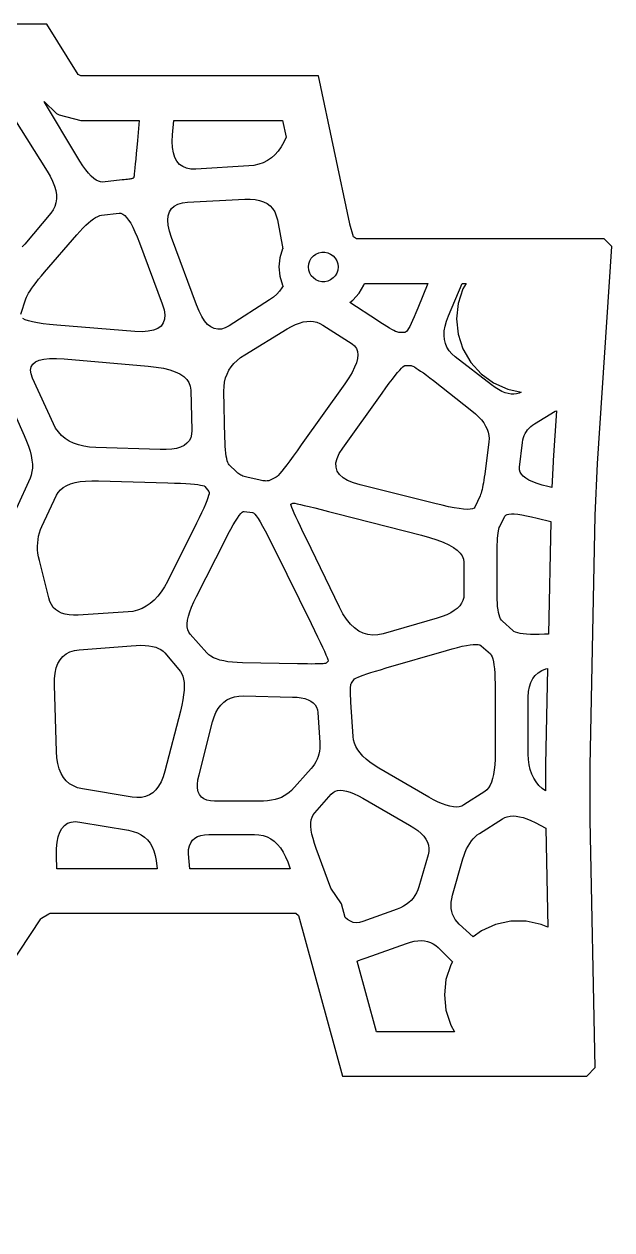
# Model space of a CAD drawing. Header units: metres. Extents: x -82 to 30, y -62 to 41.
# Drawn here: x -9.4 to 30.3, y -41 to 40.4 of the extents above; entities that cross this region are included whole.
import ezdxf

# ---------------------------------------------------------------- set-up
doc = ezdxf.new("R2010")
doc.units = ezdxf.units.M

msp = doc.modelspace()

# ---------------------------------------------------------------- linework, layer by layer
for p, q in [((-7.87456, 40.3876), (-23.3865, 40.3876)), ((-5.76094, 36.9821), (-7.87456, 40.3876)), ((-5.591, 36.8876), (-5.76094, 36.9821)), ((10.4668, 36.8876), (-5.591, 36.8876)), ((12.5668, 26.9074), (10.4668, 36.8876)), ((-8.05705, 35.159), (-7.21927, 34.3604)), ((-8.03499, 35.12), (-8.05705, 35.159)), ((-5.86499, 31.48), (-8.03499, 35.12)), ((-7.21927, 34.3604), (-7.04933, 34.2659)), ((-7.04933, 34.2659), (-5.591, 33.8876)), ((-10.1, 34.035), (-7.85999, 30.465)), ((-5.591, 33.8876), (-1.65363, 33.8876)), ((-1.65363, 33.8876), (-1.76999, 32.53)), ((0.609985, 32.915), (0.694565, 33.8876)), ((0.694565, 33.8876), (8.03233, 33.8876)), ((8.03233, 33.8876), (8.26918, 32.762)), ((0.587982, 32.4573), (0.609985, 32.915)), ((8.26918, 32.762), (8.11749, 32.4214)), ((-1.81018, 32.0642), (-1.84697, 31.6467)), ((-1.76999, 32.53), (-1.81018, 32.0642)), ((0.605759, 32.0498), (0.587982, 32.4573)), ((0.663589, 31.6929), (0.605759, 32.0498)), ((7.73947, 31.8195), (7.51894, 31.571)), ((7.93893, 32.103), (7.73947, 31.8195)), ((8.11749, 32.4214), (7.93893, 32.103)), ((-5.65211, 31.1349), (-5.86499, 31.48)), ((-5.44786, 30.8276), (-5.65211, 31.1349)), ((-1.90999, 30.9564), (-1.93625, 30.6837)), ((-1.88019, 31.2774), (-1.90999, 30.9564)), ((-1.84697, 31.6467), (-1.88019, 31.2774)), ((0.7612, 31.3862), (0.663589, 31.6929)), ((0.898743, 31.13), (0.7612, 31.3862)), ((1.0762, 30.9242), (0.898743, 31.13)), ((1.29358, 30.7688), (1.0762, 30.9242)), ((6.42697, 30.927), (6.10144, 30.8535)), ((6.73145, 31.0355), (6.42697, 30.927)), ((7.015, 31.1789), (6.73145, 31.0355)), ((7.2775, 31.3575), (7.015, 31.1789)), ((7.51894, 31.571), (7.2775, 31.3575)), ((-7.85999, 30.465), (-7.65587, 30.1154)), ((-7.65587, 30.1154), (-7.49181, 29.7804)), ((-5.25182, 30.5581), (-5.44786, 30.8276)), ((-5.06422, 30.3264), (-5.25182, 30.5581)), ((-4.88499, 30.1325), (-5.06422, 30.3264)), ((-4.71423, 29.9764), (-4.88499, 30.1325)), ((-1.99394, 30.1556), (-2.00624, 30.0762)), ((-1.97821, 30.2833), (-1.99394, 30.1556)), ((-1.95894, 30.4594), (-1.97821, 30.2833)), ((-1.93625, 30.6837), (-1.95894, 30.4594)), ((1.55075, 30.6638), (1.29358, 30.7688)), ((1.84798, 30.6092), (1.55075, 30.6638)), ((2.185, 30.605), (1.84798, 30.6092)), ((5.75499, 30.815), (2.185, 30.605)), ((6.10144, 30.8535), (5.75499, 30.815)), ((-7.49181, 29.7804), (-7.36754, 29.4601)), ((-7.36754, 29.4601), (-7.28317, 29.1545)), ((-4.5518, 29.8581), (-4.71423, 29.9764)), ((-4.39786, 29.7776), (-4.5518, 29.8581)), ((-4.25212, 29.7349), (-4.39786, 29.7776)), ((-4.11499, 29.73), (-4.25212, 29.7349)), ((-2.78499, 29.87), (-4.11499, 29.73)), ((-2.65825, 29.8837), (-2.78499, 29.87)), ((-2.54424, 29.8967), (-2.65825, 29.8837)), ((-2.44264, 29.9088), (-2.54424, 29.8967)), ((-2.35378, 29.9204), (-2.44264, 29.9088)), ((-2.2775, 29.9312), (-2.35378, 29.9204)), ((-2.21378, 29.9414), (-2.2775, 29.9312)), ((-2.16264, 29.9508), (-2.21378, 29.9414)), ((-2.12424, 29.9595), (-2.16264, 29.9508)), ((-2.09825, 29.9676), (-2.12424, 29.9595)), ((-2.08499, 29.975), (-2.09825, 29.9676)), ((-2.015, 30.045), (-2.08499, 29.975)), ((-2.00624, 30.0762), (-2.015, 30.045)), ((-7.28317, 29.1545), (-7.23874, 28.8637)), ((-7.23424, 28.5876), (-7.2695, 28.3262)), ((-7.23874, 28.8637), (-7.23424, 28.5876)), ((1.625, 28.365), (5.47499, 28.575)), ((5.47499, 28.575), (5.84358, 28.5799)), ((5.84358, 28.5799), (6.17923, 28.5526)), ((6.17923, 28.5526), (6.48193, 28.4931)), ((6.48193, 28.4931), (6.75182, 28.4014)), ((-7.45995, 27.8474), (-7.61499, 27.63)), ((-7.34483, 28.0794), (-7.45995, 27.8474)), ((-7.2695, 28.3262), (-7.34483, 28.0794)), ((0.31044, 27.4579), (0.391235, 27.7175)), ((0.391235, 27.7175), (0.52742, 27.9338)), ((0.52742, 27.9338), (0.718826, 28.1067)), ((0.718826, 28.1067), (0.965591, 28.2362)), ((0.965591, 28.2362), (1.26761, 28.3223)), ((1.26761, 28.3223), (1.625, 28.365)), ((6.75182, 28.4014), (6.98874, 28.2775)), ((6.98874, 28.2775), (7.19287, 28.1214)), ((7.19287, 28.1214), (7.36389, 27.9331)), ((7.36389, 27.9331), (7.50212, 27.7126)), ((7.50212, 27.7126), (7.60753, 27.4599)), ((-7.61499, 27.63), (-9.36499, 25.53)), ((-5.2581, 26.8089), (-5.07544, 26.9776)), ((-5.07544, 26.9776), (-4.9025, 27.1225)), ((-4.9025, 27.1225), (-4.73938, 27.2436)), ((-4.73938, 27.2436), (-4.58612, 27.3408)), ((-4.58612, 27.3408), (-4.44257, 27.4144)), ((-4.44257, 27.4144), (-4.30885, 27.4642)), ((-4.30885, 27.4642), (-4.185, 27.49)), ((-4.185, 27.49), (-2.995, 27.63)), ((-2.995, 27.63), (-2.87427, 27.6226)), ((-2.87427, 27.6226), (-2.74998, 27.5726)), ((-2.74998, 27.5726), (-2.6223, 27.4799)), ((-2.6223, 27.4799), (-2.49104, 27.3444)), ((-2.49104, 27.3444), (-2.35625, 27.1662)), ((-2.35625, 27.1662), (-2.21802, 26.9454)), ((-2.21802, 26.9454), (-2.07625, 26.6819)), ((0.284882, 27.1546), (0.31044, 27.4579)), ((0.314545, 26.8082), (0.284882, 27.1546)), ((7.60753, 27.4599), (7.67999, 27.175)), ((7.67999, 27.175), (8.04281, 25.2248)), ((12.5705, 26.8926), (12.5668, 26.9074)), ((12.8218, 26.0316), (12.5705, 26.8926)), ((-8.03499, 23.64), (-5.86499, 26.16)), ((-5.86499, 26.16), (-5.65294, 26.4001)), ((-5.65294, 26.4001), (-5.45059, 26.6164)), ((-5.45059, 26.6164), (-5.2581, 26.8089)), ((-2.07625, 26.6819), (-1.93105, 26.3756)), ((-1.93105, 26.3756), (-1.7823, 26.0267)), ((0.399582, 26.4183), (0.314545, 26.8082)), ((0.539993, 25.985), (0.399582, 26.4183)), ((-9.36499, 25.53), (-9.55011, 25.3532)), ((-1.7823, 26.0267), (-1.62999, 25.635)), ((-1.62999, 25.635), (-0.089996, 21.505)), ((2.21999, 21.435), (0.539993, 25.985)), ((13.0138, 25.8876), (12.8218, 26.0316)), ((29.7474, 25.8876), (13.0138, 25.8876)), ((29.2907, 10.7334), (30.2634, 25.387)), ((30.2634, 25.387), (29.7474, 25.8876)), ((7.845, 24.6214), (7.77944, 23.9977)), ((8.0388, 25.2179), (7.845, 24.6214)), ((8.04281, 25.2248), (8.0388, 25.2179)), ((9.86589, 24.4044), (9.97042, 24.5855)), ((9.97042, 24.5855), (10.1103, 24.7408)), ((10.1103, 24.7408), (10.2794, 24.8637)), ((10.2794, 24.8637), (10.4704, 24.9487)), ((10.4704, 24.9487), (10.6749, 24.9922)), ((10.6749, 24.9922), (10.884, 24.9922)), ((10.884, 24.9922), (11.0885, 24.9487)), ((11.0885, 24.9487), (11.2794, 24.8637)), ((11.2794, 24.8637), (11.4486, 24.7408)), ((11.4486, 24.7408), (11.5885, 24.5855)), ((11.5885, 24.5855), (11.693, 24.4044)), ((-8.24294, 23.3954), (-8.03499, 23.64)), ((7.77944, 23.9977), (7.845, 23.3739)), ((9.77944, 23.9977), (9.80129, 24.2056)), ((9.80129, 23.7898), (9.77944, 23.9977)), ((9.80129, 24.2056), (9.86589, 24.4044)), ((9.86589, 23.5909), (9.80129, 23.7898)), ((11.693, 24.4044), (11.7576, 24.2056)), ((11.7576, 23.7898), (11.693, 23.5909)), ((11.7576, 24.2056), (11.7794, 23.9977)), ((11.7794, 23.9977), (11.7576, 23.7898)), ((-8.75742, 22.7495), (-8.60416, 22.9501)), ((-8.60416, 22.9501), (-8.43257, 23.1654)), ((-8.43257, 23.1654), (-8.24294, 23.3954)), ((7.845, 23.3739), (8.0388, 22.7775)), ((9.97042, 23.4099), (9.86589, 23.5909)), ((10.1103, 23.2545), (9.97042, 23.4099)), ((10.2794, 23.1317), (10.1103, 23.2545)), ((10.4704, 23.0466), (10.2794, 23.1317)), ((10.6749, 23.0032), (10.4704, 23.0466)), ((10.884, 23.0032), (10.6749, 23.0032)), ((11.0885, 23.0466), (10.884, 23.0032)), ((11.2794, 23.1317), (11.0885, 23.0466)), ((11.4486, 23.2545), (11.2794, 23.1317)), ((11.5885, 23.4099), (11.4486, 23.2545)), ((11.693, 23.5909), (11.5885, 23.4099)), ((13.5201, 22.7775), (13.5558, 22.8876)), ((13.5558, 22.8876), (17.8371, 22.8876)), ((17.8371, 22.8876), (17.165, 21.225)), ((19.23, 20.7), (20.1555, 22.8876)), ((20.1555, 22.8876), (20.4174, 22.8876)), ((20.4174, 22.8876), (20.2117, 22.5314)), ((-9.25084, 21.9674), (-9.18863, 22.0944)), ((-9.18863, 22.0944), (-9.10809, 22.2362)), ((-9.10809, 22.2362), (-9.00938, 22.3926)), ((-9.00938, 22.3926), (-8.89249, 22.5637)), ((-8.89249, 22.5637), (-8.75742, 22.7495)), ((7.63515, 22.1602), (7.41148, 21.9663)), ((7.82587, 22.3667), (7.63515, 22.1602)), ((7.98378, 22.5858), (7.82587, 22.3667)), ((8.06381, 22.7342), (7.98378, 22.5858)), ((8.0388, 22.7775), (8.06381, 22.7342)), ((12.7868, 21.7682), (13.2065, 22.2343)), ((13.2065, 22.2343), (13.5201, 22.7775)), ((20.2117, 22.5314), (19.8887, 21.5372)), ((-9.64499, 20.805), (-9.295, 21.855)), ((-9.295, 21.855), (-9.25084, 21.9674)), ((-0.089996, 21.505), (0.030029, 21.1148)), ((2.39322, 21.0114), (2.21999, 21.435)), ((7.155, 21.785), (4.42499, 20.035)), ((7.41148, 21.9663), (7.155, 21.785)), ((12.5699, 21.6106), (12.7868, 21.7682)), ((14.435, 20.385), (12.5699, 21.6106)), ((17.165, 21.225), (17.0366, 20.9125)), ((19.8887, 21.5372), (19.7794, 20.4977)), ((-9.33696, 20.4354), (-9.49802, 20.5183)), ((-9.12, 20.3587), (-9.33696, 20.4354)), ((-8.84697, 20.2883), (-9.12, 20.3587)), ((0.066406, 20.4707), (-0.01712, 20.217)), ((0.030029, 21.1148), (0.082123, 20.77)), ((0.082123, 20.77), (0.066406, 20.4707)), ((2.57697, 20.651), (2.39322, 21.0114)), ((2.77124, 20.3535), (2.57697, 20.651)), ((2.97604, 20.1189), (2.77124, 20.3535)), ((14.6699, 20.232), (14.435, 20.385)), ((16.8069, 20.3861), (16.7057, 20.1721)), ((16.9171, 20.6327), (16.8069, 20.3861)), ((17.0366, 20.9125), (16.9171, 20.6327)), ((19.0018, 20.007), (19.0959, 20.3448)), ((19.0959, 20.3448), (19.23, 20.7)), ((19.7794, 20.4977), (19.8887, 19.4581)), ((-8.51802, 20.2243), (-8.84697, 20.2883)), ((-8.13303, 20.1667), (-8.51802, 20.2243)), ((-7.69197, 20.1151), (-8.13303, 20.1667)), ((-7.19499, 20.07), (-7.69197, 20.1151)), ((-1.94499, 19.65), (-7.19499, 20.07)), ((-1.4539, 19.6307), (-1.94499, 19.65)), ((-1.03075, 19.657), (-1.4539, 19.6307)), ((-0.675552, 19.7287), (-1.03075, 19.657)), ((-0.388168, 19.8461), (-0.675552, 19.7287)), ((-0.168747, 20.0087), (-0.388168, 19.8461)), ((-0.01712, 20.217), (-0.168747, 20.0087)), ((3.19124, 19.9475), (2.97604, 20.1189)), ((3.41696, 19.8389), (3.19124, 19.9475)), ((3.65321, 19.7935), (3.41696, 19.8389)), ((3.89999, 19.8111), (3.65321, 19.7935)), ((4.1573, 19.8914), (3.89999, 19.8111)), ((4.42499, 20.035), (4.1573, 19.8914)), ((5.47499, 18.075), (8.34499, 19.825)), ((8.34499, 19.825), (8.62746, 19.985)), ((8.62746, 19.985), (8.90076, 20.1148)), ((8.90076, 20.1148), (9.16504, 20.2145)), ((9.16504, 20.2145), (9.42015, 20.2842)), ((9.42015, 20.2842), (9.66624, 20.3237)), ((9.66624, 20.3237), (9.90318, 20.3332)), ((9.90318, 20.3332), (10.1311, 20.3125)), ((10.1311, 20.3125), (10.3498, 20.2618)), ((10.3498, 20.2618), (10.5594, 20.181)), ((10.5594, 20.181), (10.76, 20.07)), ((10.76, 20.07), (12.72, 18.81)), ((14.8844, 20.0952), (14.6699, 20.232)), ((15.0787, 19.9744), (14.8844, 20.0952)), ((15.2526, 19.8698), (15.0787, 19.9744)), ((15.4062, 19.7812), (15.2526, 19.8698)), ((15.5396, 19.7088), (15.4062, 19.7812)), ((15.6526, 19.6525), (15.5396, 19.7088)), ((15.7454, 19.6123), (15.6526, 19.6525)), ((15.8179, 19.5881), (15.7454, 19.6123)), ((15.87, 19.58), (15.8179, 19.5881)), ((16.29, 19.58), (15.87, 19.58)), ((16.3366, 19.5964), (16.29, 19.58)), ((16.3921, 19.6458), (16.3366, 19.5964)), ((16.4569, 19.7281), (16.3921, 19.6458)), ((16.5308, 19.8432), (16.4569, 19.7281)), ((16.6137, 19.9912), (16.5308, 19.8432)), ((16.7057, 20.1721), (16.6137, 19.9912)), ((18.9332, 19.3839), (18.9475, 19.6868)), ((18.9475, 19.6868), (19.0018, 20.007)), ((12.72, 18.81), (12.8914, 18.6696)), ((18.9587, 19.0987), (18.9332, 19.3839)), ((19.0242, 18.8311), (18.9587, 19.0987)), ((19.1295, 18.5807), (19.0242, 18.8311)), ((19.8887, 19.4581), (20.2117, 18.464)), ((5.20265, 17.893), (5.47499, 18.075)), ((12.8914, 18.6696), (13.0139, 18.5006)), ((13.0139, 18.5006), (13.0875, 18.3029)), ((13.0875, 18.3029), (13.112, 18.0764)), ((13.112, 18.0764), (13.0875, 17.8212)), ((19.2748, 18.348), (19.1295, 18.5807)), ((19.46, 18.1327), (19.2748, 18.348)), ((19.685, 17.935), (19.46, 18.1327)), ((22.135, 16.045), (19.685, 17.935)), ((20.2117, 18.464), (20.7344, 17.5588)), ((-8.97862, 17.0445), (-8.94185, 17.2633)), ((-8.94185, 17.2633), (-8.83438, 17.4464)), ((-8.83438, 17.4464), (-8.65623, 17.5938)), ((-8.65623, 17.5938), (-8.40741, 17.7054)), ((-8.40741, 17.7054), (-8.08791, 17.7813)), ((-8.08791, 17.7813), (-7.69757, 17.8217)), ((-7.69757, 17.8217), (-7.23669, 17.8262)), ((-7.23669, 17.8262), (-6.70499, 17.795)), ((-6.70499, 17.795), (-1.03499, 17.305)), ((-1.03499, 17.305), (-0.496048, 17.2448)), ((-0.496048, 17.2448), (-0.013016, 17.1621)), ((-0.013016, 17.1621), (0.41394, 17.0573)), ((4.40749, 17.025), (4.56212, 17.263)), ((4.56212, 17.263), (4.74628, 17.487)), ((4.74628, 17.487), (4.95984, 17.697)), ((4.95984, 17.697), (5.20265, 17.893)), ((12.8914, 17.2249), (12.72, 16.8836)), ((13.0139, 17.5374), (12.8914, 17.2249)), ((13.0875, 17.8212), (13.0139, 17.5374)), ((15.9429, 17.0432), (16.0632, 17.1731)), ((16.0632, 17.1731), (16.1612, 17.2657)), ((16.1612, 17.2657), (16.2368, 17.3214)), ((16.2368, 17.3214), (16.29, 17.34)), ((16.29, 17.34), (16.71, 17.34)), ((16.71, 17.34), (16.7629, 17.3299)), ((16.7629, 17.3299), (16.8374, 17.2994)), ((16.8374, 17.2994), (16.9337, 17.2487)), ((16.9337, 17.2487), (17.0517, 17.1776)), ((17.0517, 17.1776), (17.1912, 17.0862)), ((20.7344, 17.5588), (21.4338, 16.782)), ((-11.08, 16.325), (-9.39999, 12.615)), ((-8.94458, 16.7901), (-8.97862, 17.0445)), ((-8.84, 16.5), (-8.94458, 16.7901)), ((-7.43999, 13.42), (-8.84, 16.5)), ((0.41394, 17.0573), (0.784988, 16.9298)), ((0.784988, 16.9298), (1.09999, 16.78)), ((1.09999, 16.78), (1.35893, 16.6077)), ((1.35893, 16.6077), (1.56197, 16.4132)), ((1.56197, 16.4132), (1.70894, 16.1962)), ((4.11984, 16.227), (4.18628, 16.507)), ((4.18628, 16.507), (4.28212, 16.773)), ((4.28212, 16.773), (4.40749, 17.025)), ((12.4995, 16.5137), (12.23, 16.115)), ((12.72, 16.8836), (12.4995, 16.5137)), ((15.2373, 16.1527), (15.4471, 16.4311)), ((15.4471, 16.4311), (15.6348, 16.6721)), ((15.6348, 16.6721), (15.8, 16.8762)), ((15.8, 16.8762), (15.9429, 17.0432)), ((17.1912, 17.0862), (17.3526, 16.9745)), ((17.3526, 16.9745), (17.5356, 16.8426)), ((17.5356, 16.8426), (17.7404, 16.6904)), ((17.7404, 16.6904), (17.9668, 16.5179)), ((17.9668, 16.5179), (18.215, 16.325)), ((18.215, 16.325), (20.805, 14.295)), ((21.4338, 16.782), (22.2794, 16.1676)), ((1.70894, 16.1962), (1.79999, 15.9568)), ((1.79999, 15.9568), (1.83499, 15.695)), ((1.83499, 15.695), (1.905, 12.965)), ((4.075, 15.625), (4.08264, 15.933)), ((4.14499, 12.475), (4.075, 15.625)), ((4.08264, 15.933), (4.11984, 16.227)), ((12.23, 16.115), (9.28999, 11.985)), ((12.09, 11.775), (14.75, 15.485)), ((14.75, 15.485), (15.0048, 15.8374)), ((15.0048, 15.8374), (15.2373, 16.1527)), ((22.3757, 15.87), (22.135, 16.045)), ((22.2794, 16.1676), (23.2344, 15.7424)), ((22.6082, 15.723), (22.3757, 15.87)), ((22.8321, 15.6039), (22.6082, 15.723)), ((23.0479, 15.513), (22.8321, 15.6039)), ((23.255, 15.45), (23.0479, 15.513)), ((23.2344, 15.7424), (24.1497, 15.5478)), ((23.9998, 15.478), (23.8262, 15.4289)), ((24.1497, 15.5478), (23.9998, 15.478)), ((23.4538, 15.415), (23.255, 15.45)), ((23.6442, 15.408), (23.4538, 15.415)), ((23.8262, 15.4289), (23.6442, 15.408)), ((20.805, 14.295), (21.0496, 14.0913)), ((21.0496, 14.0913), (21.2656, 13.8862)), ((21.2656, 13.8862), (21.4529, 13.6798)), ((25.04, 13.42), (26.44, 14.26)), ((26.5206, 14.296), (26.2973, 10.9321)), ((26.44, 14.26), (26.5206, 14.296)), ((-7.28537, 13.1267), (-7.43999, 13.42)), ((-7.1012, 12.8627), (-7.28537, 13.1267)), ((21.4529, 13.6798), (21.6114, 13.4718)), ((21.6114, 13.4718), (21.7412, 13.2625)), ((21.7412, 13.2625), (21.8424, 13.0518)), ((21.8424, 13.0518), (21.9149, 12.8398)), ((24.5751, 13.0168), (24.6736, 13.1301)), ((24.6736, 13.1301), (24.7838, 13.2352)), ((24.7838, 13.2352), (24.9059, 13.3318)), ((24.9059, 13.3318), (25.04, 13.42)), ((-9.39999, 12.615), (-9.24495, 12.2524)), ((-9.24495, 12.2524), (-9.11575, 11.9066)), ((-6.88765, 12.6283), (-7.1012, 12.8627)), ((-6.64484, 12.4232), (-6.88765, 12.6283)), ((-6.3725, 12.2475), (-6.64484, 12.4232)), ((-6.07076, 12.1012), (-6.3725, 12.2475)), ((1.72754, 12.2751), (1.58015, 12.1026)), ((1.83075, 12.4764), (1.72754, 12.2751)), ((1.88995, 12.7063), (1.83075, 12.4764)), ((1.905, 12.965), (1.88995, 12.7063)), ((4.15416, 12.1732), (4.14499, 12.475)), ((21.9149, 12.8398), (21.9586, 12.6262)), ((21.9586, 12.6262), (21.9737, 12.4113)), ((21.9737, 12.4113), (21.96, 12.195)), ((24.235, 12.16), (24.2619, 12.3238)), ((24.2619, 12.3238), (24.3008, 12.4792)), ((24.3008, 12.4792), (24.3516, 12.6262)), ((24.3516, 12.6262), (24.4142, 12.7648)), ((24.4142, 12.7648), (24.4887, 12.895)), ((24.4887, 12.895), (24.5751, 13.0168)), ((-9.11575, 11.9066), (-9.01253, 11.5776)), ((-9.01253, 11.5776), (-8.93515, 11.2654)), ((-5.73976, 11.9843), (-6.07076, 12.1012)), ((-5.37923, 11.8968), (-5.73976, 11.9843)), ((-4.9893, 11.8387), (-5.37923, 11.8968)), ((-4.56999, 11.81), (-4.9893, 11.8387)), ((-0.229996, 11.67), (-4.56999, 11.81)), ((0.181931, 11.6704), (-0.229996, 11.67)), ((0.549835, 11.6994), (0.181931, 11.6704)), ((0.873581, 11.7571), (0.549835, 11.6994)), ((1.15318, 11.8436), (0.873581, 11.7571)), ((1.38875, 11.9587), (1.15318, 11.8436)), ((1.58015, 12.1026), (1.38875, 11.9587)), ((4.16742, 11.8982), (4.15416, 12.1732)), ((4.18492, 11.6498), (4.16742, 11.8982)), ((4.20665, 11.4277), (4.18492, 11.6498)), ((4.2325, 11.2325), (4.20665, 11.4277)), ((9.00862, 11.5917), (8.75241, 11.2374)), ((9.28999, 11.985), (9.00862, 11.5917)), ((11.712, 11.082), (11.8625, 11.4162)), ((11.8625, 11.4162), (12.09, 11.775)), ((21.96, 12.195), (21.68, 10.025)), ((24.025, 10.48), (24.235, 12.16)), ((-8.93515, 11.2654), (-8.88374, 10.97)), ((-8.88374, 10.97), (-8.85817, 10.6914)), ((-8.85817, 10.6914), (-8.85858, 10.4296)), ((4.26257, 11.0638), (4.2325, 11.2325)), ((4.29689, 10.9217), (4.26257, 11.0638)), ((4.33545, 10.8062), (4.29689, 10.9217)), ((4.3781, 10.7173), (4.33545, 10.8062)), ((4.42499, 10.655), (4.3781, 10.7173)), ((4.91499, 10.165), (4.42499, 10.655)), ((8.3156, 10.6467), (8.13499, 10.41)), ((8.52136, 10.9224), (8.3156, 10.6467)), ((8.75241, 11.2374), (8.52136, 10.9224)), ((11.6385, 10.7723), (11.712, 11.082)), ((11.642, 10.487), (11.6385, 10.7723)), ((26.2932, 10.8561), (26.2195, 9.12459)), ((26.2949, 10.8923), (26.2932, 10.8561)), ((26.2952, 10.8971), (26.2949, 10.8923)), ((26.2973, 10.9321), (26.2952, 10.8971)), ((29.1416, 7.23007), (29.2905, 10.7286)), ((29.2905, 10.7286), (29.2907, 10.7334)), ((-8.93692, 9.95636), (-9.015, 9.745)), ((-8.88484, 10.1845), (-8.93692, 9.95636)), ((-8.85858, 10.4296), (-8.88484, 10.1845)), ((4.96613, 10.1174), (4.91499, 10.165)), ((5.02136, 10.0726), (4.96613, 10.1174)), ((5.08083, 10.0306), (5.02136, 10.0726)), ((5.14455, 9.99136), (5.08083, 10.0306)), ((5.21249, 9.95499), (5.14455, 9.99136)), ((5.28455, 9.92136), (5.21249, 9.95499)), ((5.36084, 9.89059), (5.28455, 9.92136)), ((5.44136, 9.86256), (5.36084, 9.89059)), ((5.52612, 9.83742), (5.44136, 9.86256)), ((5.61499, 9.81499), (5.52612, 9.83742)), ((6.52499, 9.605), (5.61499, 9.81499)), ((7.60999, 9.81499), (7.18999, 9.605)), ((7.66455, 9.85559), (7.60999, 9.81499)), ((7.74438, 9.93544), (7.66455, 9.85559)), ((7.84938, 10.0544), (7.74438, 9.93544)), ((7.97954, 10.2126), (7.84938, 10.0544)), ((8.13499, 10.41), (7.97954, 10.2126)), ((11.7225, 10.2262), (11.642, 10.487)), ((11.88, 9.98999), (11.7225, 10.2262)), ((12.1145, 9.77821), (11.88, 9.98999)), ((12.426, 9.59105), (12.1145, 9.77821)), ((21.6517, 9.81499), (21.6226, 9.61894)), ((21.68, 10.025), (21.6517, 9.81499)), ((24.0254, 10.3158), (24.025, 10.48)), ((24.0683, 10.1594), (24.0254, 10.3158)), ((24.1542, 10.0106), (24.0683, 10.1594)), ((24.2826, 9.86954), (24.1542, 10.0106)), ((24.4537, 9.73624), (24.2826, 9.86954)), ((-9.015, 9.745), (-9.92499, 7.715)), ((-7.11351, 8.78879), (-6.95984, 8.96515)), ((-6.95984, 8.96515), (-6.76912, 9.11923)), ((-6.76912, 9.11923), (-6.5412, 9.25075)), ((-6.5412, 9.25075), (-6.27625, 9.35999)), ((-6.27625, 9.35999), (-5.97423, 9.44681)), ((-5.97423, 9.44681), (-5.63503, 9.5112)), ((-5.63503, 9.5112), (-5.25877, 9.55318)), ((-5.25877, 9.55318), (-4.84547, 9.57272)), ((-4.84547, 9.57272), (-4.39499, 9.56999)), ((-4.39499, 9.56999), (0.294998, 9.42999)), ((0.294998, 9.42999), (0.741928, 9.41495)), ((0.741928, 9.41495), (1.14484, 9.39772)), ((1.14484, 9.39772), (1.50359, 9.37859)), ((1.50359, 9.37859), (1.81818, 9.35712)), ((1.81818, 9.35712), (2.08875, 9.33374)), ((2.08875, 9.33374), (2.31516, 9.30818)), ((2.31516, 9.30818), (2.49753, 9.28056)), ((2.49753, 9.28056), (2.63576, 9.25075)), ((2.63576, 9.25075), (2.72995, 9.2189)), ((2.72995, 9.2189), (2.78, 9.185)), ((2.78, 9.185), (3.06, 8.83499)), ((6.61359, 9.58612), (6.52499, 9.605)), ((6.69727, 9.57137), (6.61359, 9.58612)), ((6.77588, 9.56084), (6.69727, 9.57137)), ((6.84984, 9.55455), (6.77588, 9.56084)), ((6.91875, 9.55249), (6.84984, 9.55455)), ((6.98286, 9.55455), (6.91875, 9.55249)), ((7.04193, 9.56084), (6.98286, 9.55455)), ((7.09621, 9.57137), (7.04193, 9.56084)), ((7.14555, 9.58612), (7.09621, 9.57137)), ((7.18999, 9.605), (7.14555, 9.58612)), ((12.8145, 9.42822), (12.426, 9.59105)), ((13.28, 9.28999), (12.8145, 9.42822)), ((18.32, 8.03), (13.28, 9.28999)), ((21.4994, 8.97499), (21.4668, 8.84894)), ((21.5312, 9.11499), (21.4994, 8.97499)), ((21.5624, 9.26894), (21.5312, 9.11499)), ((21.5929, 9.43697), (21.5624, 9.26894)), ((21.6226, 9.61894), (21.5929, 9.43697)), ((24.6676, 9.6106), (24.4537, 9.73624)), ((24.9242, 9.49261), (24.6676, 9.6106)), ((25.2233, 9.38242), (24.9242, 9.49261)), ((25.5654, 9.27988), (25.2233, 9.38242)), ((25.95, 9.185), (25.5654, 9.27988)), ((26.2195, 9.12459), (25.95, 9.185)), ((-8.20999, 6.48999), (-7.23, 8.59)), ((-7.23, 8.59), (-7.11351, 8.78879)), ((2.92, 8.21375), (2.82483, 7.98242)), ((2.99286, 8.40939), (2.92, 8.21375)), ((3.04318, 8.56935), (2.99286, 8.40939)), ((3.0712, 8.69362), (3.04318, 8.56935)), ((3.06, 8.83499), (3.07681, 8.78209)), ((3.07681, 8.78209), (3.0712, 8.69362)), ((21.365, 8.55499), (21.015, 7.78499)), ((21.3996, 8.63893), (21.365, 8.55499)), ((21.4336, 8.73697), (21.3996, 8.63893)), ((21.4668, 8.84894), (21.4336, 8.73697)), ((2.56726, 7.41257), (2.40483, 7.07419)), ((2.70712, 7.71541), (2.56726, 7.41257)), ((2.82483, 7.98242), (2.70712, 7.71541)), ((5.10394, 7.21939), (5.20894, 7.34955)), ((5.20894, 7.34955), (5.29999, 7.4406)), ((5.29999, 7.4406), (5.37697, 7.49242)), ((5.37697, 7.49242), (5.43999, 7.50499)), ((5.43999, 7.50499), (6, 7.435)), ((6, 7.435), (6.06548, 7.40355)), ((6.06548, 7.40355), (6.14984, 7.32301)), ((8.58794, 7.96519), (8.59, 7.995)), ((8.60954, 7.89), (8.58794, 7.96519)), ((8.59, 7.995), (8.73, 8.06499)), ((8.65508, 7.76927), (8.60954, 7.89)), ((8.72438, 7.60303), (8.65508, 7.76927)), ((8.81749, 7.39124), (8.72438, 7.60303)), ((8.73, 8.06499), (8.77197, 8.06432)), ((8.77197, 8.06432), (8.87, 8.04817)), ((8.93439, 7.13394), (8.81749, 7.39124)), ((8.87, 8.04817), (9.02394, 8.01672)), ((9.02394, 8.01672), (9.23393, 7.96983)), ((9.23393, 7.96983), (9.5, 7.90749)), ((9.5, 7.90749), (9.82196, 7.82983)), ((9.82196, 7.82983), (10.2, 7.73672)), ((10.2, 7.73672), (10.6339, 7.62817)), ((10.6339, 7.62817), (11.1239, 7.5043)), ((11.1239, 7.5043), (11.67, 7.36499)), ((11.67, 7.36499), (17.41, 5.89499)), ((18.8006, 7.91418), (18.32, 8.03)), ((19.2342, 7.81862), (18.8006, 7.91418)), ((19.621, 7.74329), (19.2342, 7.81862)), ((19.9608, 7.68834), (19.621, 7.74329)), ((20.2537, 7.65375), (19.9608, 7.68834)), ((20.4998, 7.63939), (20.2537, 7.65375)), ((20.6989, 7.6454), (20.4998, 7.63939)), ((20.8512, 7.67165), (20.6989, 7.6454)), ((20.9566, 7.71814), (20.8512, 7.67165)), ((21.015, 7.78499), (20.9566, 7.71814)), ((23.1879, 7.29636), (23.3138, 7.32439)), ((23.3138, 7.32439), (23.4762, 7.3356)), ((23.4762, 7.3356), (23.675, 7.32999)), ((23.675, 7.32999), (23.9102, 7.30757)), ((2.21999, 6.7), (0.259995, 2.78)), ((2.40483, 7.07419), (2.21999, 6.7)), ((4.54395, 6.30666), (4.70499, 6.59363)), ((4.70499, 6.59363), (4.85196, 6.84135)), ((4.85196, 6.84135), (4.98499, 7.04999)), ((4.98499, 7.04999), (5.10394, 7.21939)), ((6.14984, 7.32301), (6.25305, 7.19354)), ((6.25305, 7.19354), (6.37515, 7.015)), ((6.37515, 7.015), (6.51624, 6.78749)), ((6.51624, 6.78749), (6.67621, 6.51105)), ((6.67621, 6.51105), (6.85503, 6.18552)), ((9.07507, 6.83124), (8.93439, 7.13394)), ((9.23955, 6.48302), (9.07507, 6.83124)), ((22.695, 6.48999), (23.045, 7.18999)), ((23.045, 7.18999), (23.0982, 7.25165)), ((23.0982, 7.25165), (23.1879, 7.29636)), ((23.9102, 7.30757), (24.1818, 7.26833)), ((24.1818, 7.26833), (24.4898, 7.21242)), ((24.4898, 7.21242), (24.8342, 7.13954)), ((24.8342, 7.13954), (25.215, 7.04999)), ((25.215, 7.04999), (26.1325, 6.82465)), ((26.1325, 6.82465), (25.9743, -0.779434)), ((28.7901, -9.66663), (29.1414, 7.22574)), ((29.1414, 7.22574), (29.1416, 7.23007)), ((-8.47318, 5.61636), (-8.43161, 5.84113)), ((-8.43161, 5.84113), (-8.37378, 6.06165)), ((-8.37378, 6.06165), (-8.29996, 6.27794)), ((-8.29996, 6.27794), (-8.20999, 6.48999)), ((4.17999, 5.61499), (4.36894, 5.98044)), ((4.36894, 5.98044), (4.54395, 6.30666)), ((6.85503, 6.18552), (7.05286, 5.81105)), ((7.05286, 5.81105), (7.26942, 5.3875)), ((9.42795, 6.08926), (9.23955, 6.48302)), ((9.64, 5.64999), (9.42795, 6.08926)), ((17.41, 5.89499), (17.9554, 5.74446)), ((17.9554, 5.74446), (18.4432, 5.58696)), ((22.548, 5.67938), (22.5637, 5.86874)), ((22.5637, 5.86874), (22.583, 6.03636)), ((22.583, 6.03636), (22.6057, 6.18237)), ((22.6057, 6.18237), (22.632, 6.30666)), ((22.632, 6.30666), (22.6618, 6.40919)), ((22.6618, 6.40919), (22.695, 6.48999)), ((-8.50818, 5.15439), (-8.49875, 5.3875)), ((-8.50162, 4.91704), (-8.50818, 5.15439)), ((-8.47878, 4.6756), (-8.50162, 4.91704)), ((-8.49875, 5.3875), (-8.47318, 5.61636)), ((2.21999, 1.765), (4.17999, 5.61499)), ((7.26942, 5.3875), (7.50499, 4.91499)), ((7.50499, 4.91499), (9.95499, -0.054993)), ((11.88, 1.03), (9.64, 5.64999)), ((18.4432, 5.58696), (18.8737, 5.42249)), ((18.8737, 5.42249), (19.2468, 5.25105)), ((19.2468, 5.25105), (19.5625, 5.07249)), ((19.5625, 5.07249), (19.8208, 4.88696)), ((19.8208, 4.88696), (20.0217, 4.69446)), ((22.52, 4.70499), (22.5218, 4.98117)), ((22.5218, 4.98117), (22.527, 5.2356)), ((22.527, 5.2356), (22.5357, 5.46829)), ((22.5357, 5.46829), (22.548, 5.67938)), ((-8.43996, 4.42992), (-8.47878, 4.6756)), ((-8.38499, 4.17999), (-8.43996, 4.42992)), ((-7.75499, 1.65999), (-8.38499, 4.17999)), ((20.0217, 4.69446), (20.1651, 4.495)), ((20.1651, 4.495), (20.2513, 4.28854)), ((20.2513, 4.28854), (20.28, 4.075)), ((20.28, 4.075), (20.28, 1.905)), ((22.52, 1.83499), (22.52, 4.70499)), ((0.259995, 2.78), (0.056961, 2.40662)), ((-7.6783, 1.42169), (-7.75499, 1.65999)), ((-0.391052, 1.77087), (-0.636047, 1.50879)), ((-0.159988, 2.07014), (-0.391052, 1.77087)), ((0.056961, 2.40662), (-0.159988, 2.07014)), ((2.03938, 1.39297), (2.21999, 1.765)), ((20.2618, 1.69362), (20.2071, 1.49333)), ((20.28, 1.905), (20.2618, 1.69362)), ((22.5235, 1.55923), (22.52, 1.83499)), ((-7.57439, 1.2106), (-7.6783, 1.42169)), ((-7.44313, 1.02686), (-7.57439, 1.2106)), ((-7.28455, 0.870438), (-7.44313, 1.02686)), ((-7.09874, 0.741241), (-7.28455, 0.870438)), ((-1.75604, 0.831207), (-2.07104, 0.754501)), ((-1.45499, 0.944946), (-1.75604, 0.831207)), ((-1.16801, 1.09575), (-1.45499, 0.944946)), ((-0.894989, 1.28374), (-1.16801, 1.09575)), ((-0.636047, 1.50879), (-0.894989, 1.28374)), ((1.7706, 0.726471), (1.88954, 1.04681)), ((1.88954, 1.04681), (2.03938, 1.39297)), ((12.1111, 0.596313), (11.88, 1.03)), ((19.825, 0.959991), (19.6248, 0.80455)), ((19.9888, 1.12665), (19.825, 0.959991)), ((20.1162, 1.30438), (19.9888, 1.12665)), ((20.2071, 1.49333), (20.1162, 1.30438)), ((22.5339, 1.30576), (22.5235, 1.55923)), ((22.5514, 1.07483), (22.5339, 1.30576)), ((22.576, 0.866211), (22.5514, 1.07483)), ((22.6075, 0.679993), (22.576, 0.866211)), ((-6.8856, 0.639389), (-7.09874, 0.741241)), ((-6.64511, 0.56488), (-6.8856, 0.639389)), ((-6.37741, 0.517578), (-6.64511, 0.56488)), ((-6.08238, 0.497604), (-6.37741, 0.517578)), ((-5.75999, 0.50499), (-6.08238, 0.497604)), ((-2.39999, 0.714996), (-5.75999, 0.50499)), ((-2.07104, 0.754501), (-2.39999, 0.714996)), ((1.59833, -0.078781), (1.625, 0.163742)), ((1.625, 0.163742), (1.68242, 0.432251)), ((1.68242, 0.432251), (1.7706, 0.726471)), ((12.356, 0.219391), (12.1111, 0.596313)), ((12.615, -0.1008), (12.356, 0.219391)), ((18.46, 0.294998), (14.82, -0.75499)), ((18.8058, 0.405594), (18.46, 0.294998)), ((19.1151, 0.52742), (18.8058, 0.405594)), ((19.3882, 0.660446), (19.1151, 0.52742)), ((19.6248, 0.80455), (19.3882, 0.660446)), ((22.646, 0.516205), (22.6075, 0.679993)), ((22.6914, 0.374832), (22.646, 0.516205)), ((22.7439, 0.255753), (22.6914, 0.374832)), ((22.8035, 0.159225), (22.7439, 0.255753)), ((22.87, 0.084991), (22.8035, 0.159225)), ((23.57, -0.544998), (22.87, 0.084991)), ((1.60257, -0.295486), (1.59833, -0.078781)), ((1.63757, -0.486206), (1.60257, -0.295486)), ((1.70334, -0.651093), (1.63757, -0.486206)), ((1.79999, -0.789993), (1.70334, -0.651093)), ((2.92, -2.04999), (1.79999, -0.789993)), ((9.95499, -0.054993), (10.187, -0.527908)), ((10.187, -0.527908), (10.3932, -0.952408)), ((12.888, -0.36438), (12.615, -0.1008)), ((13.175, -0.571243), (12.888, -0.36438)), ((13.476, -0.721359), (13.175, -0.571243)), ((13.791, -0.81488), (13.476, -0.721359)), ((14.82, -0.75499), (14.463, -0.831696)), ((23.6543, -0.604187), (23.57, -0.544998)), ((23.7674, -0.655594), (23.6543, -0.604187)), ((23.9092, -0.699341), (23.7674, -0.655594)), ((24.0795, -0.735443), (23.9092, -0.699341)), ((24.2787, -0.763748), (24.0795, -0.735443)), ((24.5067, -0.784393), (24.2787, -0.763748)), ((24.7631, -0.797379), (24.5067, -0.784393)), ((25.0483, -0.802567), (24.7631, -0.797379)), ((25.3624, -0.80011), (25.0483, -0.802567)), ((25.705, -0.789993), (25.3624, -0.80011)), ((25.9743, -0.779434), (25.705, -0.789993)), ((-5.68999, -1.84), (-2.18999, -1.56)), ((-2.18999, -1.56), (-1.85229, -1.53963)), ((-1.85229, -1.53963), (-1.53894, -1.53484)), ((-1.53894, -1.53484), (-1.25018, -1.54536)), ((-1.25018, -1.54536), (-0.986053, -1.5712)), ((-0.986053, -1.5712), (-0.746246, -1.61249)), ((-0.746246, -1.61249), (-0.531052, -1.66924)), ((10.3932, -0.952408), (10.5734, -1.32866)), ((10.5734, -1.32866), (10.7279, -1.65665)), ((14.12, -0.851654), (13.791, -0.81488)), ((14.463, -0.831696), (14.12, -0.851654)), ((19.8333, -1.67197), (20.1537, -1.59677)), ((20.1537, -1.59677), (20.4395, -1.53894)), ((20.4395, -1.53894), (20.6912, -1.49875)), ((20.6912, -1.49875), (20.9086, -1.47604)), ((20.9086, -1.47604), (21.0917, -1.47072)), ((21.0917, -1.47072), (21.2404, -1.48302)), ((21.2404, -1.48302), (21.3549, -1.51268)), ((21.3549, -1.51268), (21.435, -1.56)), ((21.435, -1.56), (22.065, -2.12)), ((-6.98499, -2.50499), (-6.79878, -2.28802)), ((-6.79878, -2.28802), (-6.5762, -2.11302)), ((-6.5762, -2.11302), (-6.31712, -1.98)), ((-6.31712, -1.98), (-6.0218, -1.88893)), ((-6.0218, -1.88893), (-5.68999, -1.84)), ((-0.531052, -1.66924), (-0.340195, -1.74129)), ((-0.340195, -1.74129), (-0.173935, -1.82878)), ((-0.173935, -1.82878), (-0.032303, -1.93173)), ((-0.032303, -1.93173), (0.084991, -2.04999)), ((0.084991, -2.04999), (1.13499, -3.31)), ((3.04495, -2.17003), (2.92, -2.04999)), ((3.19576, -2.27818), (3.04495, -2.17003)), ((3.37253, -2.37442), (3.19576, -2.27818)), ((3.57515, -2.45879), (3.37253, -2.37442)), ((10.7279, -1.65665), (10.8562, -1.93625)), ((10.8562, -1.93625), (10.9588, -2.16757)), ((10.9588, -2.16757), (11.0355, -2.35063)), ((11.0355, -2.35063), (11.0862, -2.48544)), ((15.03, -3.06499), (19.09, -1.87498)), ((19.09, -1.87498), (19.4788, -1.7648)), ((19.4788, -1.7648), (19.8333, -1.67197)), ((22.065, -2.12), (22.1249, -2.1945)), ((22.1249, -2.1945), (22.1783, -2.3062)), ((22.1783, -2.3062), (22.2256, -2.45496)), ((-7.32515, -3.40802), (-7.24817, -3.06499)), ((-7.24817, -3.06499), (-7.13484, -2.76393)), ((-7.13484, -2.76393), (-6.98499, -2.50499)), ((3.80374, -2.53123), (3.57515, -2.45879)), ((4.05818, -2.59181), (3.80374, -2.53123)), ((4.33859, -2.64049), (4.05818, -2.59181)), ((4.64484, -2.67726), (4.33859, -2.64049)), ((4.97693, -2.70201), (4.64484, -2.67726)), ((5.33499, -2.715), (4.97693, -2.70201)), ((9.045, -2.78499), (5.33499, -2.715)), ((9.39813, -2.79088), (9.045, -2.78499)), ((9.71559, -2.79483), (9.39813, -2.79088)), ((9.99738, -2.79662), (9.71559, -2.79483)), ((10.2433, -2.7962), (9.99738, -2.79662)), ((10.4537, -2.79375), (10.2433, -2.7962)), ((10.6283, -2.78923), (10.4537, -2.79375)), ((10.7674, -2.78253), (10.6283, -2.78923)), ((10.8706, -2.77379), (10.7674, -2.78253)), ((10.9381, -2.76299), (10.8706, -2.77379)), ((10.97, -2.74998), (10.9381, -2.76299)), ((11.11, -2.60999), (10.97, -2.74998)), ((11.0862, -2.48544), (11.1111, -2.57185)), ((11.1111, -2.57185), (11.11, -2.60999)), ((14.295, -3.28484), (14.6432, -3.17943)), ((14.6432, -3.17943), (15.03, -3.06499)), ((22.2256, -2.45496), (22.2666, -2.64075)), ((22.2666, -2.64075), (22.3012, -2.86374)), ((22.3012, -2.86374), (22.3295, -3.12378)), ((22.3295, -3.12378), (22.3517, -3.42087)), ((25.2879, -3.38286), (25.5289, -3.23889)), ((25.5289, -3.23889), (25.8071, -3.13226)), ((25.9259, -3.106), (25.7908, -9.60425)), ((25.8071, -3.13226), (25.9259, -3.106)), ((-7.37, -4.21999), (-7.36575, -3.79301)), ((-7.36575, -3.79301), (-7.32515, -3.40802)), ((1.13499, -3.31), (1.22946, -3.45)), ((1.22946, -3.45), (1.30302, -3.61803)), ((1.30302, -3.61803), (1.35551, -3.81393)), ((1.35551, -3.81393), (1.38696, -4.03802)), ((1.38696, -4.03802), (1.39749, -4.28999)), ((12.685, -4.07999), (12.895, -3.79999)), ((12.895, -3.79999), (12.9352, -3.76746)), ((12.9352, -3.76746), (13.0139, -3.72575)), ((13.0139, -3.72575), (13.1312, -3.67503)), ((13.1312, -3.67503), (13.287, -3.61514)), ((13.287, -3.61514), (13.4812, -3.54625)), ((13.4812, -3.54625), (13.7139, -3.46817)), ((13.7139, -3.46817), (13.9852, -3.38109)), ((13.9852, -3.38109), (14.295, -3.28484)), ((22.3517, -3.42087), (22.3674, -3.75514)), ((22.3674, -3.75514), (22.3768, -4.12662)), ((24.6942, -4.32922), (24.7869, -4.03693)), ((24.7869, -4.03693), (24.9168, -3.78181)), ((24.9168, -3.78181), (25.0837, -3.56374)), ((25.0837, -3.56374), (25.2879, -3.38286)), ((-7.23, -8.7), (-7.37, -4.21999)), ((1.35551, -4.87802), (1.30302, -5.21394)), ((1.38696, -4.56999), (1.35551, -4.87802)), ((1.39749, -4.28999), (1.38696, -4.56999)), ((12.622, -4.61333), (12.6237, -4.47374)), ((12.6237, -4.7733), (12.622, -4.61333)), ((12.6237, -4.47374), (12.6289, -4.35439)), ((12.6289, -4.95363), (12.6237, -4.7733)), ((12.6289, -4.35439), (12.6377, -4.2554)), ((12.6377, -4.2554), (12.65, -4.17665)), ((12.65, -4.17665), (12.6657, -4.11813)), ((12.6657, -4.11813), (12.685, -4.07999)), ((22.3768, -4.12662), (22.38, -4.53499)), ((22.38, -4.53499), (22.38, -8.80499)), ((24.62, -5.02499), (24.6386, -4.65858)), ((24.6386, -4.65858), (24.6942, -4.32922)), ((1.22946, -5.57802), (1.13499, -5.96999)), ((1.30302, -5.21394), (1.22946, -5.57802)), ((3.68507, -5.79773), (3.85939, -5.56818)), ((3.85939, -5.56818), (4.0575, -5.37498)), ((4.0575, -5.37498), (4.27939, -5.21817)), ((4.27939, -5.21817), (4.52507, -5.09773)), ((4.52507, -5.09773), (4.79454, -5.01378)), ((4.79454, -5.01378), (5.08794, -4.9662)), ((5.08794, -4.9662), (5.405, -4.95499)), ((5.405, -4.95499), (8.69499, -5.02499)), ((8.69499, -5.02499), (9.00821, -5.04181)), ((9.00821, -5.04181), (9.28999, -5.07817)), ((9.28999, -5.07817), (9.54019, -5.13423)), ((9.54019, -5.13423), (9.75894, -5.20984)), ((9.75894, -5.20984), (9.94624, -5.30499)), ((9.94624, -5.30499), (10.102, -5.41983)), ((10.102, -5.41983), (10.2262, -5.55423)), ((10.2262, -5.55423), (10.3189, -5.70818)), ((12.6377, -5.15419), (12.6289, -4.95363)), ((12.65, -5.37498), (12.6377, -5.15419)), ((12.79, -7.685), (12.65, -5.37498)), ((24.62, -8.87498), (24.62, -5.02499)), ((1.13499, -5.96999), (0.084991, -10.03)), ((3.30499, -6.70499), (3.40794, -6.3662)), ((3.40794, -6.3662), (3.53455, -6.06378)), ((3.53455, -6.06378), (3.68507, -5.79773)), ((10.3189, -5.70818), (10.3802, -5.88181)), ((10.3802, -5.88181), (10.41, -6.075)), ((10.41, -6.075), (10.55, -8.105)), ((2.39499, -10.275), (3.30499, -6.70499)), ((10.55, -8.105), (10.5567, -8.30515)), ((12.8201, -7.91428), (12.79, -7.685)), ((12.8824, -8.14), (12.8201, -7.91428)), ((-7.19992, -9.12833), (-7.23, -8.7)), ((10.4883, -8.87225), (10.4362, -9.04999)), ((10.5258, -8.68878), (10.4883, -8.87225)), ((10.5486, -8.49983), (10.5258, -8.68878)), ((10.5567, -8.30515), (10.5486, -8.49983)), ((12.9769, -8.36229), (12.8824, -8.14)), ((13.1036, -8.58104), (12.9769, -8.36229)), ((13.2625, -8.79625), (13.1036, -8.58104)), ((13.4536, -9.00803), (13.2625, -8.79625)), ((22.38, -8.80499), (22.373, -9.21515)), ((24.6346, -9.24809), (24.62, -8.87498)), ((-7.13757, -9.51756), (-7.19992, -9.12833)), ((-7.04309, -9.86757), (-7.13757, -9.51756)), ((10.0806, -9.70515), (9.95499, -9.855)), ((10.1917, -9.54984), (10.0806, -9.70515)), ((10.2879, -9.38878), (10.1917, -9.54984)), ((10.3694, -9.22226), (10.2879, -9.38878)), ((10.4362, -9.04999), (10.3694, -9.22226)), ((13.6769, -9.21625), (13.4536, -9.00803)), ((13.9324, -9.42105), (13.6769, -9.21625)), ((14.2201, -9.6223), (13.9324, -9.42105)), ((14.54, -9.81999), (14.2201, -9.6223)), ((22.352, -9.59181), (22.317, -9.93483)), ((22.373, -9.21515), (22.352, -9.59181)), ((24.6788, -9.59741), (24.6346, -9.24809)), ((24.7523, -9.92294), (24.6788, -9.59741)), ((25.7903, -9.63367), (25.7901, -9.67079)), ((25.7901, -9.67079), (25.7901, -11.3611)), ((25.7908, -9.60425), (25.7903, -9.63367)), ((28.7901, -9.67079), (28.7901, -9.66663)), ((28.7901, -13.3292), (28.7901, -9.67079)), ((-6.91637, -10.1783), (-7.04309, -9.86757)), ((-6.75749, -10.45), (-6.91637, -10.1783)), ((-6.56636, -10.6824), (-6.75749, -10.45)), ((-0.031616, -10.4129), (-0.171204, -10.7495)), ((0.084991, -10.03), (-0.031616, -10.4129)), ((2.32362, -10.6142), (2.39499, -10.275)), ((9.95499, -9.855), (8.625, -11.325)), ((17.9, -11.78), (14.54, -9.81999)), ((22.205, -10.52), (22.128, -10.7623)), ((22.268, -10.2442), (22.205, -10.52)), ((22.317, -9.93483), (22.268, -10.2442)), ((24.8551, -10.2245), (24.7523, -9.92294)), ((24.9875, -10.5025), (24.8551, -10.2245)), ((25.1492, -10.7567), (24.9875, -10.5025)), ((-6.34309, -10.8756), (-6.56636, -10.6824)), ((-6.08757, -11.0295), (-6.34309, -10.8756)), ((-5.79991, -11.1444), (-6.08757, -11.0295)), ((-5.48, -11.22), (-5.79991, -11.1444)), ((-2.12, -11.78), (-5.48, -11.22)), ((-0.519836, -11.2844), (-0.728745, -11.4825)), ((-0.333893, -11.0401), (-0.519836, -11.2844)), ((-0.171204, -10.7495), (-0.333893, -11.0401)), ((2.29137, -10.9176), (2.32362, -10.6142)), ((2.29834, -11.1854), (2.29137, -10.9176)), ((2.34454, -11.4174), (2.29834, -11.1854)), ((8.625, -11.325), (8.48363, -11.4646)), ((11.4421, -11.4594), (11.5845, -11.3795)), ((11.5845, -11.3795), (11.7474, -11.3306)), ((11.7474, -11.3306), (11.9304, -11.3124)), ((11.9304, -11.3124), (12.1337, -11.325)), ((12.1337, -11.325), (12.3574, -11.3683)), ((12.3574, -11.3683), (12.6013, -11.4426)), ((21.813, -11.2871), (21.68, -11.395)), ((21.932, -11.1458), (21.813, -11.2871)), ((22.037, -10.9707), (21.932, -11.1458)), ((22.128, -10.7623), (22.037, -10.9707)), ((25.3404, -10.9869), (25.1492, -10.7567)), ((25.5608, -11.1933), (25.3404, -10.9869)), ((25.7901, -11.3611), (25.5608, -11.1933)), ((-1.79556, -11.8129), (-2.12, -11.78)), ((-1.49423, -11.7995), (-1.79556, -11.8129)), ((-1.216, -11.7401), (-1.49423, -11.7995)), ((-0.960754, -11.6344), (-1.216, -11.7401)), ((-0.728745, -11.4825), (-0.960754, -11.6344)), ((2.42999, -11.6137), (2.34454, -11.4174)), ((2.55455, -11.7744), (2.42999, -11.6137)), ((2.71834, -11.8994), (2.55455, -11.7744)), ((2.92136, -11.9886), (2.71834, -11.8994)), ((3.16362, -12.0421), (2.92136, -11.9886)), ((3.44499, -12.06), (3.16362, -12.0421)), ((6.45499, -12.06), (3.44499, -12.06)), ((6.74757, -12.0526), (6.45499, -12.06)), ((7.02333, -12.0306), (6.74757, -12.0526)), ((7.28241, -11.9938), (7.02333, -12.0306)), ((7.52454, -11.9424), (7.28241, -11.9938)), ((7.75, -11.8762), (7.52454, -11.9424)), ((7.95862, -11.7954), (7.75, -11.8762)), ((8.15044, -11.6999), (7.95862, -11.7954)), ((8.32544, -11.5895), (8.15044, -11.6999)), ((8.48363, -11.4646), (8.32544, -11.5895)), ((10.2, -12.83), (11.32, -11.57)), ((11.32, -11.57), (11.4421, -11.4594)), ((12.6013, -11.4426), (12.8656, -11.5476)), ((12.8656, -11.5476), (13.1501, -11.6833)), ((13.1501, -11.6833), (13.455, -11.85)), ((13.455, -11.85), (16.605, -13.67)), ((18.2262, -11.9617), (17.9, -11.78)), ((18.5329, -12.1145), (18.2262, -11.9617)), ((18.8198, -12.2388), (18.5329, -12.1145)), ((21.68, -11.395), (20.28, -12.305)), ((10.025, -13.1282), (10.1002, -12.9675)), ((10.1002, -12.9675), (10.2, -12.83)), ((19.0871, -12.3344), (18.8198, -12.2388)), ((19.335, -12.4012), (19.0871, -12.3344)), ((19.5632, -12.4394), (19.335, -12.4012)), ((19.7718, -12.4488), (19.5632, -12.4394)), ((19.9608, -12.4296), (19.7718, -12.4488)), ((20.1301, -12.3817), (19.9608, -12.4296)), ((20.28, -12.305), (20.1301, -12.3817)), ((-6.87125, -13.8887), (-6.69666, -13.6895)), ((-6.69666, -13.6895), (-6.48761, -13.5471)), ((-6.48761, -13.5471), (-6.24438, -13.4614)), ((-6.24438, -13.4614), (-5.96684, -13.4324)), ((-5.96684, -13.4324), (-5.655, -13.46)), ((-5.655, -13.46), (-2.36499, -14.02)), ((9.94624, -13.7487), (9.94801, -13.5188)), ((9.96893, -14.0018), (9.94624, -13.7487)), ((9.94801, -13.5188), (9.97427, -13.3119)), ((9.97427, -13.3119), (10.025, -13.1282)), ((16.605, -13.67), (16.9011, -13.8537)), ((21.33, -14.23), (22.87, -13.25)), ((22.87, -13.25), (23.0306, -13.1643)), ((23.0306, -13.1643), (23.2045, -13.103)), ((23.2045, -13.103), (23.3918, -13.0662)), ((23.3918, -13.0662), (23.5924, -13.0539)), ((23.5924, -13.0539), (23.8062, -13.0662)), ((23.8062, -13.0662), (24.0335, -13.103)), ((24.0335, -13.103), (24.2738, -13.1643)), ((24.2738, -13.1643), (24.5276, -13.25)), ((24.5276, -13.25), (24.7946, -13.3602)), ((24.7946, -13.3602), (25.075, -13.495)), ((25.075, -13.495), (25.8006, -13.8666)), ((28.7901, -13.3334), (28.7901, -13.3292)), ((29.1373, -30.0282), (28.7901, -13.3334)), ((-7.18939, -14.8264), (-7.11761, -14.4571)), ((-7.11761, -14.4571), (-7.01166, -14.1445)), ((-7.01166, -14.1445), (-6.87125, -13.8887)), ((-2.36499, -14.02), (-2.0504, -14.0907)), ((-2.0504, -14.0907), (-1.76439, -14.1908)), ((-1.76439, -14.1908), (-1.50708, -14.3202)), ((-1.50708, -14.3202), (-1.27863, -14.4792)), ((-1.27863, -14.4792), (-1.07874, -14.6675)), ((1.94875, -14.6937), (2.10242, -14.552)), ((2.10242, -14.552), (2.29041, -14.4418)), ((2.29041, -14.4418), (2.51257, -14.363)), ((2.51257, -14.363), (2.7692, -14.3157)), ((2.7692, -14.3157), (3.06, -14.3)), ((3.06, -14.3), (6.14, -14.3)), ((6.14, -14.3), (6.43954, -14.3186)), ((6.43954, -14.3186), (6.72241, -14.3742)), ((6.72241, -14.3742), (6.98833, -14.4669)), ((6.98833, -14.4669), (7.23756, -14.5968)), ((7.23756, -14.5968), (7.46999, -14.7637)), ((10.0162, -14.278), (9.96893, -14.0018)), ((10.088, -14.5773), (10.0162, -14.278)), ((10.1843, -14.8995), (10.088, -14.5773)), ((16.9011, -13.8537), (17.1594, -14.041)), ((17.1594, -14.041), (17.3799, -14.2318)), ((17.3799, -14.2318), (17.5626, -14.426)), ((17.5626, -14.426), (17.7075, -14.6237)), ((17.7075, -14.6237), (17.8145, -14.825)), ((20.7812, -14.7395), (20.9058, -14.5901)), ((20.9058, -14.5901), (21.0388, -14.4554)), ((21.0388, -14.4554), (21.1801, -14.3354)), ((21.1801, -14.3354), (21.33, -14.23)), ((25.8006, -13.8666), (25.9399, -20.568)), ((-7.23, -15.735), (-7.22685, -15.2524)), ((-7.22685, -15.2524), (-7.18939, -14.8264)), ((-1.07874, -14.6675), (-0.907578, -14.8851)), ((-0.907578, -14.8851), (-0.765106, -15.1323)), ((-0.765106, -15.1323), (-0.651352, -15.4088)), ((-0.651352, -15.4088), (-0.566315, -15.7148)), ((1.67708, -15.5757), (1.69362, -15.308)), ((1.69362, -15.308), (1.74435, -15.0718)), ((1.74435, -15.0718), (1.82939, -14.867)), ((1.82939, -14.867), (1.94875, -14.6937)), ((7.46999, -14.7637), (7.68559, -14.9677)), ((7.68559, -14.9677), (7.88438, -15.2089)), ((7.88438, -15.2089), (8.06636, -15.4873)), ((10.305, -15.245), (10.1843, -14.8995)), ((11.3009, -17.9182), (10.305, -15.245)), ((17.8145, -14.825), (17.8839, -15.0298)), ((17.9091, -15.4498), (17.865, -15.665)), ((17.8839, -15.0298), (17.9154, -15.238)), ((17.9154, -15.238), (17.9091, -15.4498)), ((20.3668, -15.4844), (20.4579, -15.2762)), ((20.4579, -15.2762), (20.5571, -15.0826)), ((20.5571, -15.0826), (20.665, -14.9037)), ((20.665, -14.9037), (20.7812, -14.7395)), ((-7.20586, -16.6161), (-7.23, -15.735)), ((-0.566315, -15.7148), (-0.509995, -16.05)), ((-0.509995, -16.05), (-0.442062, -16.6161)), ((1.69499, -15.875), (1.67708, -15.5757)), ((1.77733, -16.6161), (1.69499, -15.875)), ((8.06636, -15.4873), (8.23166, -15.8025)), ((8.23166, -15.8025), (8.37999, -16.155)), ((8.37999, -16.155), (8.55399, -16.6161)), ((17.865, -15.665), (17.235, -17.835)), ((19.51, -18.395), (20.21, -15.945)), ((20.21, -15.945), (20.2842, -15.7074)), ((20.2842, -15.7074), (20.3668, -15.4844)), ((-0.442062, -16.6161), (-7.20586, -16.6161)), ((8.55399, -16.6161), (1.77733, -16.6161)), ((17.235, -17.835), (17.1636, -18.0454)), ((12.0112, -18.9728), (11.3009, -17.9182)), ((16.8486, -18.5966), (16.71, -18.7537)), ((16.9704, -18.4262), (16.8486, -18.5966)), ((17.0754, -18.2424), (16.9704, -18.4262)), ((17.1636, -18.0454), (17.0754, -18.2424)), ((19.4162, -18.8654), (19.4516, -18.6351)), ((19.4516, -18.6351), (19.51, -18.395)), ((12.267, -19.9095), (12.0112, -18.9728)), ((15.765, -19.34), (13.455, -20.18)), ((15.9876, -19.2493), (15.765, -19.34)), ((16.1933, -19.1454), (15.9876, -19.2493)), ((16.3824, -19.0281), (16.1933, -19.1454)), ((16.5546, -18.8976), (16.3824, -19.0281)), ((16.71, -18.7537), (16.5546, -18.8976)), ((19.4039, -19.0858), (19.4162, -18.8654)), ((19.4148, -19.2966), (19.4039, -19.0858)), ((19.4487, -19.4975), (19.4148, -19.2966)), ((19.5058, -19.6886), (19.4487, -19.4975)), ((-22.1714, -40.9865), (-8.29373, -20.0014)), ((-8.29373, -20.0014), (-8.23203, -19.9415)), ((-8.23203, -19.9415), (-7.75348, -19.6459)), ((-7.75348, -19.6459), (-7.64838, -19.6161)), ((-7.64838, -19.6161), (8.92426, -19.6161)), ((8.92426, -19.6161), (9.11719, -19.7634)), ((9.11719, -19.7634), (12.0819, -30.6161)), ((12.4225, -20.0487), (12.267, -19.9095)), ((12.6094, -20.1632), (12.4225, -20.0487)), ((12.8061, -20.2336), (12.6094, -20.1632)), ((13.0126, -20.2598), (12.8061, -20.2336)), ((13.2289, -20.2419), (13.0126, -20.2598)), ((13.455, -20.18), (13.2289, -20.2419)), ((19.586, -19.8699), (19.5058, -19.6886)), ((19.6892, -20.0414), (19.586, -19.8699)), ((19.8156, -20.2031), (19.6892, -20.0414)), ((19.965, -20.355), (19.8156, -20.2031)), ((23.4326, -20.155), (22.4102, -20.3723)), ((24.4779, -20.155), (23.4326, -20.155)), ((25.5003, -20.3723), (24.4779, -20.155)), ((20.8952, -21.2043), (19.965, -20.355)), ((21.4553, -20.7975), (20.8952, -21.2043)), ((22.4102, -20.3723), (21.4553, -20.7975)), ((25.9399, -20.568), (25.5003, -20.3723)), ((13.665, -22.63), (16.395, -21.65)), ((16.395, -21.65), (16.662, -21.5645)), ((16.662, -21.5645), (16.9171, -21.5044)), ((16.9171, -21.5044), (17.1605, -21.4694)), ((17.1605, -21.4694), (17.3918, -21.4595)), ((17.3918, -21.4595), (17.6112, -21.475)), ((17.6112, -21.475), (17.8188, -21.5156)), ((17.8188, -21.5156), (18.0144, -21.5814)), ((18.0144, -21.5814), (18.1982, -21.6724)), ((18.1982, -21.6724), (18.37, -21.7886)), ((18.37, -21.7886), (18.53, -21.93)), ((18.53, -21.93), (19.4997, -22.8997)), ((13.1694, -22.812), (13.4045, -22.7245)), ((13.4045, -22.7245), (13.665, -22.63)), ((13.0703, -22.85), (13.1694, -22.812)), ((14.3723, -27.6161), (13.0703, -22.85)), ((19.3875, -23.0939), (19.0645, -24.088)), ((19.4997, -22.8997), (19.3875, -23.0939)), ((19.0645, -24.088), (18.9553, -25.1276)), ((18.9553, -25.1276), (19.0645, -26.1671)), ((19.0645, -26.1671), (19.3875, -27.1613)), ((19.6501, -27.6161), (14.3723, -27.6161)), ((19.3875, -27.1613), (19.6501, -27.6161)), ((28.5609, -30.6161), (29.1373, -30.0282)), ((12.0819, -30.6161), (28.5609, -30.6161))]:
    msp.add_line(p, q)

doc.saveas('drawing.dxf')
